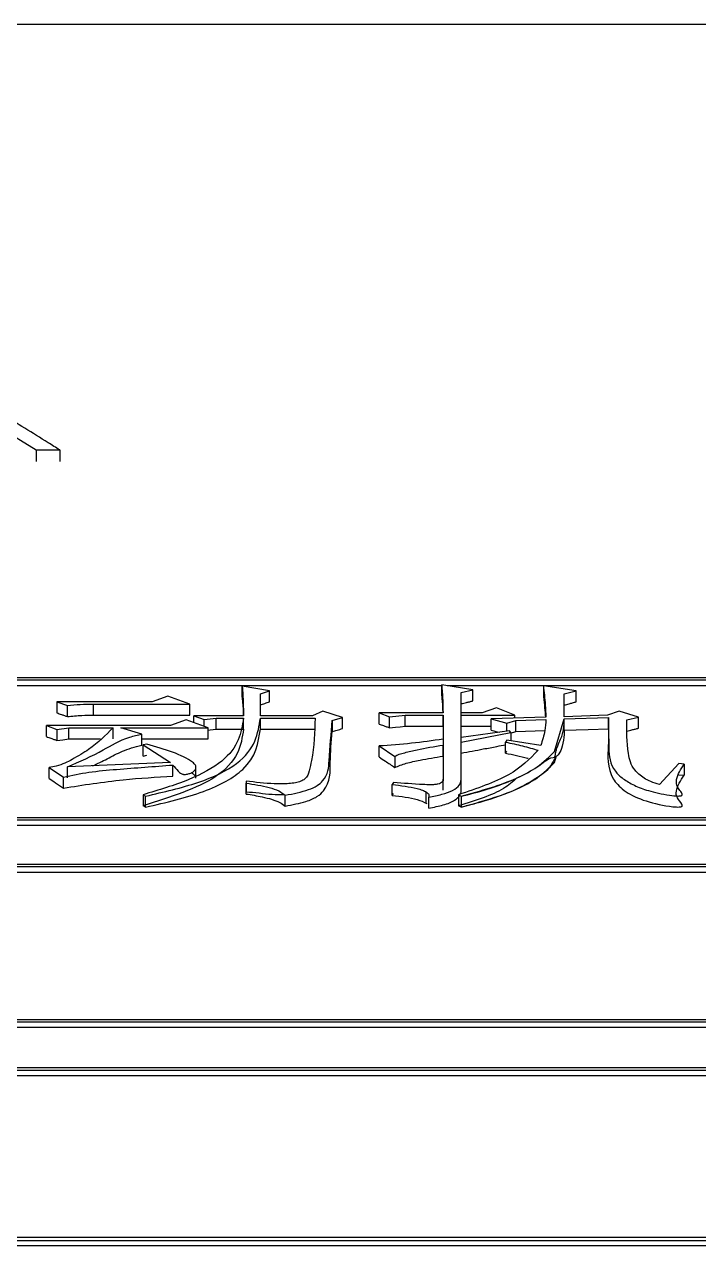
# Model space of a CAD drawing. Header units: millimetres. Extents: x 5659 to 7608, y 3628 to 5007.
# Drawn here: x 6122.97 to 6128.57, y 4837.31 to 4847.43 of the extents above; entities that cross this region are included whole.
import ezdxf

# ---------------------------------------------------------------- set-up
doc = ezdxf.new("R2010")
doc.units = ezdxf.units.MM

msp = doc.modelspace()

# ---------------------------------------------------------------- linework, layer by layer
at = {"color": 7, "linetype": 'Continuous', "lineweight": 25}
for p, q in [((6139.896, 4847.43), (6102.896, 4847.432)), ((6122.777, 4844.088), (6123.073, 4843.904)), ((6123.073, 4843.904), (6123.268, 4843.904)), ((6123.268, 4843.904), (6123.268, 4843.809)), ((6137.698, 4842.014), (6115.715, 4842.015)), ((6137.648, 4841.997), (6115.765, 4841.997)), ((6126.695, 4841.916), (6126.436, 4841.958)), ((6126.436, 4841.866), (6126.436, 4841.958)), ((6121.523, 4841.951), (6126.436, 4841.951)), ((6124.164, 4841.863), (6124.034, 4841.817)), ((6124.348, 4841.797), (6124.164, 4841.863)), ((6125.008, 4841.908), (6124.781, 4841.946)), ((6124.781, 4841.854), (6124.781, 4841.946)), ((6124.932, 4841.882), (6125.008, 4841.908)), ((6124.932, 4841.701), (6124.932, 4841.882)), ((6124.932, 4841.79), (6124.932, 4841.882)), ((6125.008, 4841.816), (6125.008, 4841.908)), ((6126.48, 4841.951), (6131.931, 4841.951)), ((6126.598, 4841.893), (6126.695, 4841.916)), ((6126.598, 4841.724), (6126.598, 4841.893)), ((6126.598, 4841.892), (6126.598, 4841.893)), ((6126.695, 4841.824), (6126.695, 4841.916)), ((6127.55, 4841.908), (6127.279, 4841.95)), ((6127.279, 4841.95), (6127.279, 4841.858)), ((6127.453, 4841.882), (6127.55, 4841.908)), ((6127.453, 4841.693), (6127.453, 4841.882)), ((6127.453, 4841.881), (6127.453, 4841.882)), ((6127.55, 4841.816), (6127.55, 4841.908)), ((6123.245, 4841.817), (6123.245, 4841.725)), ((6123.245, 4841.817), (6123.331, 4841.786)), ((6124.034, 4841.817), (6123.245, 4841.817)), ((6123.331, 4841.694), (6123.331, 4841.786)), ((6123.548, 4841.705), (6123.548, 4841.797)), ((6123.548, 4841.797), (6124.348, 4841.797)), ((6124.348, 4841.705), (6124.348, 4841.797)), ((6124.932, 4841.701), (6124.932, 4841.79)), ((6126.598, 4841.724), (6126.598, 4841.801)), ((6126.89, 4841.767), (6126.771, 4841.724)), ((6127.042, 4841.705), (6126.89, 4841.767)), ((6127.453, 4841.694), (6127.453, 4841.79)), ((6123.548, 4841.705), (6124.348, 4841.705)), ((6124.316, 4841.666), (6124.186, 4841.619)), ((6124.499, 4841.6), (6124.316, 4841.666)), ((6124.38, 4841.701), (6124.467, 4841.67)), ((6124.792, 4841.701), (6124.38, 4841.701)), ((6124.38, 4841.643), (6124.38, 4841.701)), ((6124.467, 4841.67), (6124.564, 4841.681)), ((6124.467, 4841.611), (6124.467, 4841.67)), ((6124.564, 4841.681), (6124.792, 4841.681)), ((6124.564, 4841.59), (6124.564, 4841.681)), ((6124.792, 4841.59), (6124.792, 4841.681)), ((6125.365, 4841.701), (6124.932, 4841.701)), ((6124.932, 4841.59), (6124.932, 4841.681)), ((6124.932, 4841.681), (6125.386, 4841.681)), ((6125.451, 4841.74), (6125.365, 4841.701)), ((6125.614, 4841.685), (6125.451, 4841.74)), ((6125.527, 4841.662), (6125.614, 4841.685)), ((6125.527, 4841.662), (6125.527, 4841.57)), ((6125.614, 4841.594), (6125.614, 4841.685)), ((6125.917, 4841.724), (6126.003, 4841.693)), ((6126.447, 4841.724), (6125.917, 4841.724)), ((6125.917, 4841.632), (6125.917, 4841.724)), ((6126.003, 4841.693), (6126.133, 4841.705)), ((6126.003, 4841.601), (6126.003, 4841.693)), ((6126.133, 4841.705), (6126.447, 4841.705)), ((6126.133, 4841.613), (6126.133, 4841.705)), ((6126.447, 4841.705), (6126.447, 4841.506)), ((6126.447, 4841.613), (6126.447, 4841.705)), ((6126.771, 4841.724), (6126.598, 4841.724)), ((6126.598, 4841.632), (6126.598, 4841.724)), ((6126.598, 4841.705), (6127.042, 4841.705)), ((6126.598, 4841.521), (6126.598, 4841.705)), ((6126.598, 4841.613), (6126.598, 4841.705)), ((6127.301, 4841.689), (6126.847, 4841.674)), ((6126.847, 4841.674), (6126.977, 4841.639)), ((6126.847, 4841.582), (6126.847, 4841.674)), ((6126.977, 4841.639), (6127.052, 4841.662)), ((6127.042, 4841.68), (6127.042, 4841.705)), ((6127.052, 4841.662), (6127.301, 4841.67)), ((6127.052, 4841.57), (6127.052, 4841.662)), ((6127.371, 4841.405), (6127.453, 4841.674)), ((6127.81, 4841.705), (6127.453, 4841.693)), ((6127.453, 4841.674), (6127.82, 4841.685)), ((6127.453, 4841.582), (6127.453, 4841.674)), ((6127.453, 4841.674), (6127.453, 4841.674)), ((6127.907, 4841.739), (6127.81, 4841.705)), ((6127.82, 4841.593), (6127.82, 4841.685)), ((6128.069, 4841.689), (6127.907, 4841.739)), ((6127.972, 4841.666), (6128.069, 4841.689)), ((6128.069, 4841.597), (6128.069, 4841.689)), ((6123.158, 4841.619), (6123.245, 4841.588)), ((6124.186, 4841.619), (6123.158, 4841.619)), ((6123.158, 4841.528), (6123.158, 4841.619)), ((6123.245, 4841.588), (6123.342, 4841.6)), ((6123.245, 4841.588), (6123.245, 4841.496)), ((6123.342, 4841.6), (6123.71, 4841.6)), ((6123.342, 4841.508), (6123.342, 4841.6)), ((6123.71, 4841.508), (6123.71, 4841.6)), ((6123.775, 4841.6), (6124.499, 4841.6)), ((6123.948, 4841.549), (6123.775, 4841.6)), ((6123.948, 4841.457), (6123.948, 4841.549)), ((6124.499, 4841.508), (6124.499, 4841.6)), ((6124.564, 4841.59), (6124.792, 4841.59)), ((6124.932, 4841.59), (6125.386, 4841.59)), ((6126.133, 4841.613), (6126.447, 4841.613)), ((6126.447, 4841.613), (6126.447, 4841.414)), ((6126.598, 4841.613), (6126.847, 4841.613)), ((6126.998, 4841.576), (6126.598, 4841.521)), ((6126.598, 4841.482), (6127.009, 4841.561)), ((6126.977, 4841.573), (6126.977, 4841.639)), ((6127.009, 4841.561), (6126.998, 4841.576)), ((6127.009, 4841.561), (6127.009, 4841.493)), ((6127.052, 4841.57), (6127.291, 4841.578)), ((6127.821, 4841.617), (6127.82, 4841.617)), ((6123.342, 4841.508), (6123.606, 4841.508)), ((6123.948, 4841.508), (6124.499, 4841.508)), ((6123.991, 4841.466), (6123.959, 4841.459)), ((6123.959, 4841.459), (6124.186, 4841.312)), ((6123.959, 4841.367), (6123.959, 4841.459)), ((6125.917, 4841.45), (6126.046, 4841.364)), ((6125.917, 4841.359), (6125.917, 4841.45)), ((6126.447, 4841.458), (6126.447, 4841.175)), ((6126.447, 4841.367), (6126.447, 4841.458)), ((6126.598, 4841.43), (6126.598, 4841.521)), ((6126.598, 4841.171), (6126.598, 4841.482)), ((6126.598, 4841.481), (6126.598, 4841.482)), ((6126.977, 4841.498), (6126.966, 4841.482)), ((6126.966, 4841.391), (6126.966, 4841.482)), ((6127.258, 4841.454), (6126.977, 4841.498)), ((6127.819, 4841.513), (6127.819, 4841.42)), ((6123.959, 4841.367), (6123.991, 4841.375)), ((6126.046, 4841.364), (6126.046, 4841.272)), ((6126.447, 4841.367), (6126.447, 4841.16)), ((6126.598, 4841.08), (6126.598, 4841.391)), ((6126.966, 4841.391), (6126.977, 4841.406)), ((6127.371, 4841.314), (6127.388, 4841.369)), ((6123.18, 4841.181), (6123.18, 4841.272)), ((6123.18, 4841.272), (6123.298, 4841.192)), ((6124.186, 4841.312), (6123.331, 4841.276)), ((6123.331, 4841.185), (6123.331, 4841.276)), ((6124.207, 4841.2), (6124.207, 4841.292)), ((6124.396, 4841.205), (6124.396, 4841.272)), ((6128.404, 4841.304), (6128.242, 4841.131)), ((6128.448, 4841.3), (6128.404, 4841.304)), ((6128.448, 4841.3), (6128.448, 4841.208)), ((6123.298, 4841.101), (6123.298, 4841.192)), ((6124.813, 4841.159), (6124.813, 4841.068)), ((6124.813, 4841.052), (6124.813, 4841.143)), ((6126.036, 4841.147), (6126.025, 4841.131)), ((6126.447, 4841.084), (6126.447, 4841.175)), ((6126.598, 4841.08), (6126.598, 4841.171)), ((6128.404, 4841.212), (6128.448, 4841.208)), ((6123.959, 4841.046), (6123.959, 4840.955)), ((6123.959, 4841.046), (6123.98, 4841.034)), ((6124.813, 4841.052), (6124.813, 4841.068)), ((6125.138, 4840.951), (6125.138, 4841.042)), ((6126.025, 4841.04), (6126.025, 4841.131)), ((6126.025, 4841.04), (6126.036, 4841.056)), ((6126.306, 4840.978), (6126.306, 4841.069)), ((6126.576, 4841.046), (6126.576, 4840.955)), ((6126.576, 4841.046), (6126.598, 4841.034)), ((6123.98, 4840.943), (6123.959, 4840.955)), ((6123.98, 4840.943), (6123.98, 4841.034)), ((6126.328, 4840.935), (6126.328, 4841.026)), ((6126.598, 4840.943), (6126.576, 4840.955)), ((6126.598, 4841.034), (6126.598, 4840.943)), ((6115.715, 4840.839), (6137.698, 4840.839)), ((6115.765, 4840.858), (6137.648, 4840.858)), ((6115.715, 4840.793), (6137.698, 4840.792)), ((6137.648, 4840.468), (6115.665, 4840.469)), ((6137.598, 4840.449), (6115.715, 4840.449)), ((6115.715, 4840.404), (6137.598, 4840.404)), ((6115.665, 4839.163), (6137.648, 4839.162)), ((6115.665, 4839.118), (6137.648, 4839.118)), ((6115.715, 4839.184), (6137.598, 4839.183)), ((6137.698, 4838.783), (6115.715, 4838.783)), ((6115.765, 4838.762), (6137.648, 4838.762)), ((6115.765, 4838.718), (6137.648, 4838.717)), ((6115.715, 4837.352), (6137.698, 4837.351)), ((6115.715, 4837.309), (6137.698, 4837.308)), ((6137.648, 4837.374), (6115.765, 4837.375))]:
    msp.add_line(p, q, dxfattribs=at)
at = {"color": 7, "linetype": 'Continuous', "lineweight": 25, "flags": 128}
for points in [[(6123.073, 4843.904), (6123.073, 4843.88), (6123.073, 4843.856), (6123.073, 4843.809)], [(6124.499, 4841.582), (6124.516, 4841.584), (6124.54, 4841.587), (6124.564, 4841.59)], [(6126.003, 4841.601), (6126.052, 4841.606), (6126.092, 4841.609), (6126.133, 4841.613)], [(6127.453, 4841.582), (6127.552, 4841.585), (6127.652, 4841.588), (6127.82, 4841.593)], [(6123.245, 4841.496), (6123.293, 4841.502), (6123.342, 4841.508)]]:
    msp.add_lwpolyline(points, dxfattribs=at)
at = {"color": 7, "linetype": 'Continuous', "lineweight": 25}
for points, knots in [([(6123.268, 4843.904), (6123.236, 4843.924), (6123.075, 4844.025), (6122.767, 4844.215), (6122.492, 4844.378), (6122.345, 4844.465)], [0, 0, 0, 0, 0.104313, 0.521568, 1, 1, 1, 1]), ([(6126.436, 4841.958), (6126.439, 4841.916), (6126.446, 4841.838), (6126.446, 4841.76), (6126.447, 4841.724)], [0, 0, 0, 0, 0.544272, 1, 1, 1, 1]), ([(6124.781, 4841.946), (6124.785, 4841.9), (6124.791, 4841.818), (6124.791, 4841.736), (6124.792, 4841.701)], [0, 0, 0, 0, 0.575668, 1, 1, 1, 1]), ([(6124.781, 4841.854), (6124.784, 4841.813), (6124.789, 4841.763), (6124.79, 4841.712), (6124.79, 4841.704)], [0, 0, 0, 0, 0.82802, 1, 1, 1, 1]), ([(6126.436, 4841.866), (6126.439, 4841.834), (6126.443, 4841.787), (6126.444, 4841.739), (6126.445, 4841.724)], [0, 0, 0, 0, 0.675043, 1, 1, 1, 1]), ([(6127.279, 4841.95), (6127.285, 4841.897), (6127.295, 4841.81), (6127.299, 4841.723), (6127.301, 4841.689)], [0, 0, 0, 0, 0.617116, 1, 1, 1, 1]), ([(6127.279, 4841.858), (6127.283, 4841.827), (6127.29, 4841.771), (6127.294, 4841.714), (6127.296, 4841.689)], [0, 0, 0, 0, 0.550115, 1, 1, 1, 1]), ([(6123.331, 4841.786), (6123.367, 4841.789), (6123.438, 4841.796), (6123.511, 4841.797), (6123.548, 4841.797)], [0, 0, 0, 0, 0.498867, 1, 1, 1, 1]), ([(6124.932, 4841.79), (6124.938, 4841.792), (6124.951, 4841.796), (6124.97, 4841.803), (6124.989, 4841.81), (6125.002, 4841.814), (6125.008, 4841.816)], [0, 0, 0, 0, 0.25, 0.5, 0.75, 1, 1, 1, 1]), ([(6126.598, 4841.801), (6126.612, 4841.804), (6126.636, 4841.81), (6126.668, 4841.817), (6126.686, 4841.822), (6126.695, 4841.824)], [0, 0, 0, 0, 0.439881, 0.71994, 1, 1, 1, 1]), ([(6127.453, 4841.79), (6127.466, 4841.793), (6127.489, 4841.8), (6127.522, 4841.808), (6127.541, 4841.814), (6127.55, 4841.816)], [0, 0, 0, 0, 0.420135, 0.710067, 1, 1, 1, 1]), ([(6123.245, 4841.725), (6123.257, 4841.72), (6123.278, 4841.713), (6123.306, 4841.703), (6123.323, 4841.697), (6123.331, 4841.694)], [0, 0, 0, 0, 0.428609, 0.7143039, 1, 1, 1, 1]), ([(6123.331, 4841.694), (6123.371, 4841.698), (6123.442, 4841.705), (6123.515, 4841.705), (6123.548, 4841.705)], [0, 0, 0, 0, 0.558823, 1, 1, 1, 1]), ([(6124.792, 4841.681), (6124.783, 4841.621), (6124.765, 4841.5), (6124.635, 4841.319), (6124.347, 4841.162), (6124.089, 4841.085), (6123.959, 4841.046)], [0, 0, 0, 0, 0.244354, 0.489935, 0.74136, 1, 1, 1, 1]), ([(6123.98, 4841.034), (6124.131, 4841.069), (6124.427, 4841.137), (6124.764, 4841.296), (6124.903, 4841.49), (6124.922, 4841.618), (6124.932, 4841.681)], [0, 0, 0, 0, 0.2601932, 0.5118512, 0.7565513, 1, 1, 1, 1]), ([(6125.386, 4841.681), (6125.383, 4841.565), (6125.378, 4841.419), (6125.338, 4841.25), (6125.323, 4841.188), (6125.269, 4841.157), (6125.222, 4841.144), (6125.148, 4841.135), (6125.006, 4841.135), (6124.89, 4841.149), (6124.813, 4841.159)], [0, 0, 0, 0, 0.4898961, 0.6102723, 0.7064925, 0.7358579, 0.7655593, 0.7971729, 0.8650638, 1, 1, 1, 1]), ([(6125.138, 4841.042), (6125.206, 4841.055), (6125.306, 4841.075), (6125.406, 4841.12), (6125.494, 4841.199), (6125.506, 4841.387), (6125.519, 4841.552), (6125.527, 4841.662)], [0, 0, 0, 0, 0.132838, 0.196641, 0.258559, 0.505709, 1, 1, 1, 1]), ([(6127.301, 4841.67), (6127.299, 4841.639), (6127.293, 4841.568), (6127.271, 4841.496), (6127.258, 4841.454)], [0, 0, 0, 0, 0.426568, 1, 1, 1, 1]), ([(6127.375, 4841.359), (6127.378, 4841.373), (6127.382, 4841.402), (6127.406, 4841.479), (6127.44, 4841.531), (6127.45, 4841.611), (6127.452, 4841.655), (6127.452, 4841.669), (6127.453, 4841.674)], [0, 0, 0, 0, 0.068352, 0.139472, 0.508143, 0.851675, 0.94747, 1, 1, 1, 1]), ([(6127.82, 4841.685), (6127.82, 4841.602), (6127.82, 4841.455), (6127.829, 4841.279), (6127.937, 4841.178), (6128.029, 4841.123), (6128.157, 4841.074), (6128.285, 4841.047), (6128.378, 4841.034), (6128.411, 4841.036), (6128.42, 4841.037), (6128.425, 4841.039), (6128.429, 4841.042), (6128.433, 4841.048), (6128.429, 4841.059), (6128.415, 4841.079), (6128.382, 4841.116), (6128.378, 4841.195), (6128.42, 4841.258), (6128.448, 4841.3)], [0, 0, 0, 0, 0.249545, 0.436315, 0.501271, 0.564646, 0.626364, 0.704484, 0.733965, 0.739063, 0.743353, 0.745337, 0.747325, 0.751675, 0.763079, 0.778003, 0.812665, 0.875175, 1, 1, 1, 1]), ([(6128.242, 4841.131), (6128.218, 4841.139), (6128.169, 4841.153), (6128.095, 4841.193), (6128.009, 4841.27), (6127.97, 4841.436), (6127.971, 4841.574), (6127.972, 4841.666)], [0, 0, 0, 0, 0.065694, 0.129902, 0.255713, 0.503859, 1, 1, 1, 1]), ([(6123.71, 4841.6), (6123.649, 4841.539), (6123.557, 4841.447), (6123.385, 4841.345), (6123.278, 4841.289), (6123.2, 4841.275), (6123.18, 4841.272)], [0, 0, 0, 0, 0.493221, 0.743655, 0.934367, 1, 1, 1, 1]), ([(6123.331, 4841.276), (6123.434, 4841.321), (6123.614, 4841.401), (6123.781, 4841.509), (6123.914, 4841.541), (6123.948, 4841.549)], [0, 0, 0, 0, 0.498749, 0.872406, 1, 1, 1, 1]), ([(6124.792, 4841.59), (6124.782, 4841.522), (6124.762, 4841.387), (6124.551, 4841.142), (6124.185, 4841.027), (6123.959, 4840.955)], [0, 0, 0, 0, 0.2743455, 0.5506038, 1, 1, 1, 1]), ([(6123.98, 4840.943), (6124.149, 4840.982), (6124.48, 4841.058), (6124.886, 4841.285), (6124.915, 4841.475), (6124.932, 4841.59)], [0, 0, 0, 0, 0.291461, 0.571537, 1, 1, 1, 1]), ([(6125.138, 4840.951), (6125.197, 4840.963), (6125.297, 4840.982), (6125.409, 4841.028), (6125.516, 4841.136), (6125.507, 4841.324), (6125.52, 4841.485), (6125.527, 4841.57)], [0, 0, 0, 0, 0.117242, 0.195683, 0.274072, 0.616161, 1, 1, 1, 1]), ([(6125.527, 4841.57), (6125.541, 4841.574), (6125.57, 4841.582), (6125.599, 4841.59), (6125.614, 4841.594)], [0, 0, 0, 0, 0.5, 1, 1, 1, 1]), ([(6125.917, 4841.632), (6125.929, 4841.628), (6125.949, 4841.62), (6125.978, 4841.61), (6125.995, 4841.604), (6126.003, 4841.601)], [0, 0, 0, 0, 0.428612, 0.714306, 1, 1, 1, 1]), ([(6126.847, 4841.582), (6126.861, 4841.578), (6126.882, 4841.572), (6126.904, 4841.566), (6126.912, 4841.564)], [0, 0, 0, 0, 0.643901, 1, 1, 1, 1]), ([(6127.009, 4841.557), (6127.011, 4841.557), (6127.025, 4841.562), (6127.04, 4841.566), (6127.052, 4841.57)], [0, 0, 0, 0, 0.125351, 1, 1, 1, 1]), ([(6127.453, 4841.582), (6127.453, 4841.581), (6127.452, 4841.568), (6127.45, 4841.524), (6127.443, 4841.459), (6127.409, 4841.376), (6127.387, 4841.365), (6127.375, 4841.359)], [0, 0, 0, 0, 0.014449, 0.133551, 0.495754, 0.7437, 1, 1, 1, 1]), ([(6127.82, 4841.593), (6127.82, 4841.548), (6127.819, 4841.412), (6127.802, 4841.235), (6127.936, 4841.08), (6128.097, 4840.997), (6128.264, 4840.958), (6128.371, 4840.944), (6128.403, 4840.944), (6128.416, 4840.945), (6128.425, 4840.947), (6128.43, 4840.951), (6128.433, 4840.958), (6128.423, 4840.982), (6128.382, 4841.02), (6128.377, 4841.103), (6128.418, 4841.165), (6128.448, 4841.208)], [0, 0, 0, 0, 0.135472, 0.406763, 0.50628, 0.604985, 0.704283, 0.727912, 0.736946, 0.74078, 0.744655, 0.748047, 0.752351, 0.764139, 0.816594, 0.869623, 1, 1, 1, 1]), ([(6127.972, 4841.574), (6127.986, 4841.577), (6128.009, 4841.583), (6128.042, 4841.591), (6128.06, 4841.595), (6128.069, 4841.597)], [0, 0, 0, 0, 0.44, 0.72, 1, 1, 1, 1]), ([(6123.158, 4841.528), (6123.17, 4841.523), (6123.191, 4841.516), (6123.22, 4841.505), (6123.236, 4841.499), (6123.245, 4841.496)], [0, 0, 0, 0, 0.428613, 0.714306, 1, 1, 1, 1]), ([(6123.539, 4841.285), (6123.581, 4841.304), (6123.666, 4841.344), (6123.78, 4841.41), (6123.891, 4841.442), (6123.948, 4841.457)], [0, 0, 0, 0, 0.319596, 0.657164, 1, 1, 1, 1]), ([(6124.207, 4841.292), (6124.222, 4841.275), (6124.24, 4841.255), (6124.259, 4841.229), (6124.274, 4841.22), (6124.289, 4841.216), (6124.298, 4841.214), (6124.307, 4841.214), (6124.32, 4841.215), (6124.34, 4841.22), (6124.361, 4841.228), (6124.387, 4841.243), (6124.398, 4841.265), (6124.397, 4841.291), (6124.303, 4841.374), (6124.138, 4841.423), (6123.991, 4841.466)], [0, 0, 0, 0, 0.122721, 0.15416, 0.184961, 0.198897, 0.205533, 0.212114, 0.225991, 0.241808, 0.277356, 0.311034, 0.368969, 0.430506, 0.491702, 1, 1, 1, 1]), ([(6126.447, 4841.506), (6126.36, 4841.494), (6126.187, 4841.469), (6126.007, 4841.457), (6125.917, 4841.45)], [0, 0, 0, 0, 0.499593, 1, 1, 1, 1]), ([(6126.046, 4841.364), (6126.058, 4841.37), (6126.081, 4841.382), (6126.146, 4841.399), (6126.265, 4841.427), (6126.374, 4841.446), (6126.447, 4841.458)], [0, 0, 0, 0, 0.120416, 0.244636, 0.495058, 1, 1, 1, 1]), ([(6126.598, 4841.391), (6126.659, 4841.402), (6126.758, 4841.421), (6126.88, 4841.444), (6126.942, 4841.456), (6126.966, 4841.461)], [0, 0, 0, 0, 0.495956, 0.806796, 1, 1, 1, 1]), ([(6126.966, 4841.482), (6127.014, 4841.472), (6127.108, 4841.452), (6127.194, 4841.427), (6127.236, 4841.415)], [0, 0, 0, 0, 0.507162, 1, 1, 1, 1]), ([(6125.917, 4841.359), (6125.934, 4841.347), (6125.964, 4841.327), (6126.008, 4841.298), (6126.033, 4841.281), (6126.046, 4841.272)], [0, 0, 0, 0, 0.403119, 0.70156, 1, 1, 1, 1]), ([(6126.046, 4841.272), (6126.077, 4841.284), (6126.139, 4841.309), (6126.28, 4841.337), (6126.383, 4841.356), (6126.447, 4841.367)], [0, 0, 0, 0, 0.2729687, 0.5543374, 1, 1, 1, 1]), ([(6127.236, 4841.415), (6127.166, 4841.343), (6127.025, 4841.198), (6126.727, 4841.097), (6126.576, 4841.046)], [0, 0, 0, 0, 0.492671, 1, 1, 1, 1]), ([(6126.598, 4841.034), (6126.761, 4841.079), (6127.003, 4841.147), (6127.249, 4841.282), (6127.328, 4841.361), (6127.371, 4841.405)], [0, 0, 0, 0, 0.480373, 0.715158, 1, 1, 1, 1]), ([(6127.38, 4841.358), (6127.354, 4841.31), (6127.328, 4841.262), (6127.29, 4841.231), (6127.224, 4841.18), (6127.065, 4841.086), (6126.833, 4841.003), (6126.669, 4840.96), (6126.616, 4840.947), (6126.598, 4840.943)], [0, 0, 0, 0, 0.172585, 0.175983, 0.205093, 0.521257, 0.851512, 0.949107, 1, 1, 1, 1]), ([(6126.598, 4841.034), (6126.615, 4841.038), (6126.785, 4841.078), (6127.015, 4841.155), (6127.197, 4841.255), (6127.267, 4841.304), (6127.288, 4841.321), (6127.294, 4841.325), (6127.328, 4841.352), (6127.354, 4841.355), (6127.38, 4841.358)], [0, 0, 0, 0, 0.048659, 0.478007, 0.711563, 0.794803, 0.817387, 0.823945, 0.827352, 1, 1, 1, 1]), ([(6126.966, 4841.391), (6126.996, 4841.384), (6127.058, 4841.371), (6127.121, 4841.356), (6127.152, 4841.348), (6127.154, 4841.347)], [0, 0, 0, 0, 0.472115, 0.967418, 1, 1, 1, 1]), ([(6123.298, 4841.192), (6123.368, 4841.207), (6123.508, 4841.236), (6123.818, 4841.264), (6124.051, 4841.28), (6124.207, 4841.292)], [0, 0, 0, 0, 0.2460717, 0.4967335, 1, 1, 1, 1]), ([(6126.598, 4840.943), (6126.761, 4840.988), (6127.003, 4841.056), (6127.249, 4841.191), (6127.328, 4841.27), (6127.371, 4841.314)], [0, 0, 0, 0, 0.480491, 0.715254, 1, 1, 1, 1]), ([(6123.18, 4841.181), (6123.197, 4841.169), (6123.226, 4841.15), (6123.265, 4841.123), (6123.287, 4841.108), (6123.298, 4841.101)], [0, 0, 0, 0, 0.442564, 0.721282, 1, 1, 1, 1]), ([(6123.298, 4841.101), (6123.462, 4841.127), (6123.757, 4841.173), (6124.069, 4841.192), (6124.207, 4841.2)], [0, 0, 0, 0, 0.555914, 1, 1, 1, 1]), ([(6124.395, 4841.184), (6124.396, 4841.185), (6124.398, 4841.195), (6124.389, 4841.211), (6124.368, 4841.223), (6124.358, 4841.228)], [0, 0, 0, 0, 0.0857997, 0.5998162, 1, 1, 1, 1]), ([(6124.813, 4841.159), (6124.813, 4841.156), (6124.813, 4841.151), (6124.813, 4841.146), (6124.813, 4841.143)], [0, 0, 0, 0, 0.56, 1, 1, 1, 1]), ([(6124.813, 4841.143), (6124.879, 4841.132), (6124.977, 4841.116), (6125.089, 4841.08), (6125.122, 4841.054), (6125.138, 4841.042)], [0, 0, 0, 0, 0.509707, 0.758863, 1, 1, 1, 1]), ([(6126.447, 4841.175), (6126.446, 4841.168), (6126.445, 4841.156), (6126.428, 4841.141), (6126.405, 4841.133), (6126.376, 4841.129), (6126.334, 4841.128), (6126.22, 4841.133), (6126.117, 4841.141), (6126.036, 4841.147)], [0, 0, 0, 0, 0.116135, 0.174978, 0.235386, 0.296971, 0.360825, 0.490326, 1, 1, 1, 1]), ([(6126.328, 4841.026), (6126.365, 4841.033), (6126.439, 4841.047), (6126.531, 4841.08), (6126.59, 4841.124), (6126.595, 4841.156), (6126.598, 4841.171)], [0, 0, 0, 0, 0.260145, 0.513561, 0.758875, 1, 1, 1, 1]), ([(6127.06, 4841.185), (6127.026, 4841.155), (6126.922, 4841.061), (6126.716, 4840.998), (6126.576, 4840.955)], [0, 0, 0, 0, 0.323931, 1, 1, 1, 1]), ([(6125.131, 4841.046), (6125.097, 4841.045), (6125.026, 4841.044), (6124.922, 4841.059), (6124.85, 4841.065), (6124.813, 4841.068)], [0, 0, 0, 0, 0.311718, 0.656171, 1, 1, 1, 1]), ([(6124.813, 4841.052), (6124.859, 4841.045), (6124.933, 4841.033), (6125.026, 4841.009), (6125.097, 4840.984), (6125.124, 4840.962), (6125.138, 4840.951)], [0, 0, 0, 0, 0.348073, 0.570364, 0.788384, 1, 1, 1, 1]), ([(6126.025, 4841.131), (6126.097, 4841.122), (6126.187, 4841.111), (6126.277, 4841.085), (6126.312, 4841.068), (6126.333, 4841.047), (6126.329, 4841.033), (6126.328, 4841.026)], [0, 0, 0, 0, 0.513521, 0.639448, 0.762318, 0.88191, 1, 1, 1, 1]), ([(6126.025, 4841.04), (6126.099, 4841.032), (6126.21, 4841.02), (6126.287, 4840.986), (6126.312, 4840.974)], [0, 0, 0, 0, 0.666671, 1, 1, 1, 1]), ([(6126.328, 4840.935), (6126.37, 4840.943), (6126.452, 4840.958), (6126.543, 4840.996), (6126.591, 4841.039), (6126.596, 4841.066), (6126.598, 4841.08)], [0, 0, 0, 0, 0.290992, 0.572857, 0.787844, 1, 1, 1, 1])]:
    msp.add_open_spline(points, degree=3, knots=knots, dxfattribs=at)

doc.saveas('drawing.dxf')
